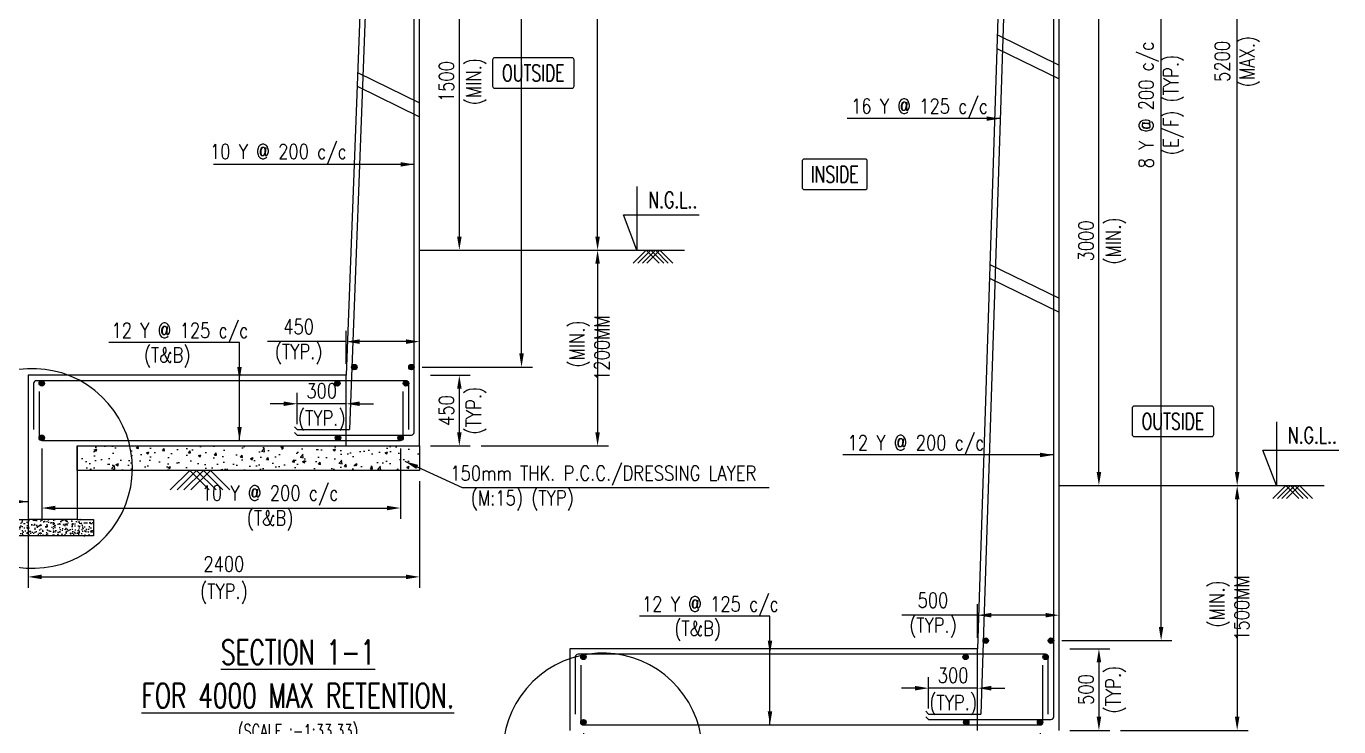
# Model space of a CAD drawing. Extents: x -69352 to 1013721, y -547461 to -186867.
# Drawn here: x 687980 to 712125, y -311894 to -299014 of the extents above; entities that cross this region are included whole.
import ezdxf
from ezdxf.enums import TextEntityAlignment as Align
from ezdxf.lldxf.tags import DXFTag

# ---------------------------------------------------------------- set-up
doc = ezdxf.new("R2010")
doc.units = 0
doc.header["$LTSCALE"] = 500
doc.header["$MEASUREMENT"] = 0
doc.header["$PDMODE"] = 35
doc.header["$PDSIZE"] = -15
doc.layers.get('DEFPOINTS').update_dxf_attribs({"color": 4})
for name, color, linetype in [('NO. BEAM', 3, 'Continuous'), ('PCC', 7, 'Continuous'), ('S- PILE CAP', 4, 'Continuous'), ('S-DIM-1', 5, 'Continuous'), ('S-FOOTING', 4, 'Continuous'), ('S-LEVEL SECTION', 3, 'Continuous'), ('S-PCC', 9, 'Continuous'), ('S-REINFORCEMENT', 6, 'Continuous'), ('S-RETAINING WALL', 6, 'Continuous'), ('S-TEXT', 2, 'Continuous'), ('S-TEXT-1', 4, 'Continuous'), ('S-TEXT-1 @ 1', 4, 'Continuous'), ('S-TITIL', 6, 'Continuous'), ('TITLE', 4, 'Continuous')]:
    doc.layers.add(name, color=color, linetype=linetype)
doc.layers.add('RIDE-PROFILE', color=8, linetype='Continuous', lineweight=25)
doc.styles.add('ROMANS', font='simplex.shx', dxfattribs={"width": 0.8, "height": 275})
tags = doc.linetypes.add('HIDDEN', pattern=[0.375, 0.25, -0.125]).pattern_tags.tags
tags[6:7] = [DXFTag(74, 4), DXFTag(75, 0), DXFTag(340, '0'), DXFTag(46, 1.0), DXFTag(50, 0.0), DXFTag(44, 0.0), DXFTag(45, 0.0)]
tags[4:5] = [DXFTag(74, 4), DXFTag(75, 0), DXFTag(340, '0'), DXFTag(46, 1.0), DXFTag(50, 0.0), DXFTag(44, 0.0), DXFTag(45, 0.0)]
doc.dimstyles.new('dim100', dxfattribs={"dimtxt": 250, "dimasz": 250, "dimexe": 200, "dimexo": 200, "dimgap": 100, "dimtad": 1, "dimdec": 0, "dimzin": 0, "dimdsep": 46, "dimtxsty": 'ROMANS', "dimcen": 0, "dimclrd": 5, "dimclre": 5, "dimclrt": 4, "dimadec": 0, "dimazin": 0, "dimtfac": 1, "dimtdec": 0, "dimtix": 1, "dimtofl": 0, "dimtmove": 2, "dimatfit": 3, "dimfxl": 0, "dimtolj": 1, "dimtzin": 0, "dimlwd": -1, "dimlwe": -1, "dimarcsym": 0})
doc.dimstyles.new('dim33.33', dxfattribs={"dimtxt": 250, "dimasz": 250, "dimexe": 200, "dimexo": 200, "dimgap": 100, "dimtad": 1, "dimdec": 0, "dimlfac": 0.333331, "dimzin": 0, "dimdsep": 46, "dimtxsty": 'ROMANS', "dimcen": 0, "dimclrd": 5, "dimclre": 5, "dimclrt": 4, "dimadec": 0, "dimazin": 0, "dimtfac": 1, "dimtdec": 0, "dimtix": 1, "dimtofl": 0, "dimtmove": 2, "dimatfit": 3, "dimfxl": 0, "dimtolj": 1, "dimtzin": 0, "dimlwd": -1, "dimlwe": -1, "dimarcsym": 0})

# ---------------------------------------------------------------- blocks, each defined once
blk = doc.blocks.new('*D266')
at = {"layer": 'DEFPOINTS', "color": 0}
for p in [(695065, -289893), (697091, -289893), (695065, -305281)]:
    blk.add_point(p, dxfattribs=at)
at = {"layer": 'S-DIM-1', "color": 5}
for p, q in [((695265, -289893), (697291, -289893)), ((695265, -305281), (697291, -305281))]:
    blk.add_line(p, q, dxfattribs=at)
at = {"layer": 'S-DIM-1', "color": 5, "lineweight": -3}
blk.add_line((697091, -305031), (697091, -290143), dxfattribs=at)
at = {"layer": 'S-DIM-1', "color": 5}
for points in [[(697133, -290143), (697050, -290143), (697091, -289893)], [(697050, -305031), (697133, -305031), (697091, -305281)]]:
    blk.add_solid(points, dxfattribs=at)
at = {"layer": 'S-DIM-1', "color": 4, "insert": (697091, -297045), "char_height": 275, "attachment_point": 5, "rotation": 90, "style": 'ROMANS'}
blk.add_mtext('\\A1;8 Y @ 200 c/c\\P(E/F) (TYP.)', dxfattribs=at)
blk = doc.blocks.new('*D267')
at = {"layer": 'DEFPOINTS', "color": 0}
for p in [(695215, -305431), (695215, -306731), (695947, -306731)]:
    blk.add_point(p, dxfattribs=at)
at = {"layer": 'S-DIM-1', "color": 5}
for p, q in [((695415, -305431), (696147, -305431)), ((695415, -306731), (696147, -306731))]:
    blk.add_line(p, q, dxfattribs=at)
at = {"layer": 'S-DIM-1', "color": 5, "lineweight": -3}
blk.add_line((695947, -305681), (695947, -306481), dxfattribs=at)
at = {"layer": 'S-DIM-1', "color": 5}
for points in [[(695989, -305681), (695906, -305681), (695947, -305431)], [(695906, -306481), (695989, -306481), (695947, -306731)]]:
    blk.add_solid(points, dxfattribs=at)
at = {"layer": 'S-DIM-1', "color": 4, "char_height": 275, "attachment_point": 5, "rotation": 90, "style": 'ROMANS'}
for s, insert in [('\\A1;{450', (695710, -306081)), ('(TYP.)}', (696257, -306081))]:
    blk.add_mtext(s, dxfattribs=dict(at, insert=insert))
blk = doc.blocks.new('*D268')
at = {"layer": 'DEFPOINTS', "color": 0}
for p in [(688265, -306581), (694865, -306581), (694865, -307873)]:
    blk.add_point(p, dxfattribs=at)
at = {"layer": 'S-DIM-1', "color": 5}
for p, q in [((688265, -306781), (688265, -308073)), ((694865, -306781), (694865, -308073)), ((688515, -307873), (694615, -307873))]:
    blk.add_line(p, q, dxfattribs=at)
for points in [[(688515, -307831), (688515, -307914), (688265, -307873)], [(694615, -307914), (694615, -307831), (694865, -307873)]]:
    blk.add_solid(points, dxfattribs=at)
at = {"layer": 'S-DIM-1', "color": 4, "insert": (692465, -307873), "char_height": 275, "attachment_point": 5, "style": 'ROMANS'}
blk.add_mtext('\\A1;10 Y @ 200 c/c\\P(T&B)', dxfattribs=at)
blk = doc.blocks.new('*D269')
at = {"layer": 'DEFPOINTS', "color": 0}
for p in [(688015, -307181), (695215, -307181), (695215, -309139)]:
    blk.add_point(p, dxfattribs=at)
at = {"layer": 'S-DIM-1', "color": 5}
for p, q in [((688015, -307381), (688015, -309339)), ((695215, -307381), (695215, -309339)), ((688265, -309139), (694965, -309139))]:
    blk.add_line(p, q, dxfattribs=at)
for points in [[(688265, -309097), (688265, -309181), (688015, -309139)], [(694965, -309181), (694965, -309097), (695215, -309139)]]:
    blk.add_solid(points, dxfattribs=at)
at = {"layer": 'S-DIM-1', "color": 4, "char_height": 275, "attachment_point": 5, "style": 'ROMANS'}
for s, insert in [('\\A1;2400', (691615, -308902)), ('(TYP.)', (691615, -309449))]:
    blk.add_mtext(s, dxfattribs=dict(at, insert=insert))
blk = doc.blocks.new('*D270')
at = {"layer": 'DEFPOINTS', "color": 0}
for p in [(695215, -290243), (698490, -290243), (696994, -303131)]:
    blk.add_point(p, dxfattribs=at)
at = {"layer": 'S-DIM-1', "color": 5}
for p, q in [((695415, -290243), (698690, -290243)), ((697194, -303131), (698690, -303131))]:
    blk.add_line(p, q, dxfattribs=at)
at = {"layer": 'S-DIM-1', "color": 5, "lineweight": -3}
blk.add_line((698490, -302881), (698490, -290493), dxfattribs=at)
at = {"layer": 'S-DIM-1', "color": 5}
for points in [[(698532, -290493), (698449, -290493), (698490, -290243)], [(698449, -302881), (698532, -302881), (698490, -303131)]]:
    blk.add_solid(points, dxfattribs=at)
at = {"layer": 'S-DIM-1', "color": 4, "insert": (698490, -295733), "char_height": 275, "attachment_point": 5, "rotation": 90, "style": 'ROMANS'}
blk.add_mtext('\\A1;{4000\\P(MAX.)}', dxfattribs=at)
blk = doc.blocks.new('*D274')
at = {"layer": 'DEFPOINTS', "color": 0}
for p in [(695215, -296931), (695215, -303131), (695947, -303131)]:
    blk.add_point(p, dxfattribs=at)
at = {"layer": 'S-DIM-1', "color": 5}
for p, q in [((695415, -296931), (696147, -296931)), ((695415, -303131), (696147, -303131))]:
    blk.add_line(p, q, dxfattribs=at)
at = {"layer": 'S-DIM-1', "color": 5, "lineweight": -3}
blk.add_line((695947, -297181), (695947, -302881), dxfattribs=at)
at = {"layer": 'S-DIM-1', "color": 5}
for points in [[(695989, -297181), (695906, -297181), (695947, -296931)], [(695906, -302881), (695989, -302881), (695947, -303131)]]:
    blk.add_solid(points, dxfattribs=at)
at = {"layer": 'S-DIM-1', "color": 4, "char_height": 275, "attachment_point": 5, "rotation": 90, "style": 'ROMANS'}
for s, insert in [('(MIN.)}', (696257, -300031)), ('\\A1;{1500', (695710, -300031))]:
    blk.add_mtext(s, dxfattribs=dict(at, insert=insert))
blk = doc.blocks.new('*D275')
at = {"layer": 'DEFPOINTS', "color": 0}
for p in [(697723, -303131), (696147, -306731), (698490, -306731)]:
    blk.add_point(p, dxfattribs=at)
at = {"layer": 'S-DIM-1', "color": 5}
for p, q in [((697923, -303131), (698690, -303131)), ((696347, -306731), (698690, -306731))]:
    blk.add_line(p, q, dxfattribs=at)
at = {"layer": 'S-DIM-1', "color": 5, "lineweight": -3}
blk.add_line((698490, -303381), (698490, -306481), dxfattribs=at)
at = {"layer": 'S-DIM-1', "color": 5}
for points in [[(698532, -303381), (698449, -303381), (698490, -303131)], [(698449, -306481), (698532, -306481), (698490, -306731)]]:
    blk.add_solid(points, dxfattribs=at)
at = {"layer": 'S-DIM-1', "color": 4, "insert": (698342, -304931), "char_height": 275, "attachment_point": 5, "rotation": 90, "style": 'ROMANS'}
blk.add_mtext('\\A1; (MIN.)\\P1200MM ', dxfattribs=at)
blk = doc.blocks.new('*D278')
at = {"layer": 'DEFPOINTS', "color": 0}
for p in [(706831, -292111), (708857, -292111), (706831, -310311)]:
    blk.add_point(p, dxfattribs=at)
at = {"layer": 'S-DIM-1', "color": 5}
for p, q in [((707031, -292111), (709057, -292111)), ((707031, -310311), (709057, -310311))]:
    blk.add_line(p, q, dxfattribs=at)
at = {"layer": 'S-DIM-1', "color": 5, "lineweight": -3}
blk.add_line((708857, -310061), (708857, -292361), dxfattribs=at)
at = {"layer": 'S-DIM-1', "color": 5}
for points in [[(708899, -292361), (708816, -292361), (708857, -292111)], [(708816, -310061), (708899, -310061), (708857, -310311)]]:
    blk.add_solid(points, dxfattribs=at)
at = {"layer": 'S-DIM-1', "color": 4, "insert": (708857, -300461), "char_height": 275, "attachment_point": 5, "rotation": 90, "style": 'ROMANS'}
blk.add_mtext('\\A1;8 Y @ 200 c/c\\P(E/F) (TYP.)', dxfattribs=at)
blk = doc.blocks.new('*D279')
at = {"layer": 'DEFPOINTS', "color": 0}
for p in [(706981, -310461), (706981, -311961), (707713, -311961)]:
    blk.add_point(p, dxfattribs=at)
at = {"layer": 'S-DIM-1', "color": 5}
for p, q in [((707181, -310461), (707913, -310461)), ((707181, -311961), (707913, -311961))]:
    blk.add_line(p, q, dxfattribs=at)
at = {"layer": 'S-DIM-1', "color": 5, "lineweight": -3}
blk.add_line((707713, -310711), (707713, -311711), dxfattribs=at)
at = {"layer": 'S-DIM-1', "color": 5}
for points in [[(707755, -310711), (707672, -310711), (707713, -310461)], [(707672, -311711), (707755, -311711), (707713, -311961)]]:
    blk.add_solid(points, dxfattribs=at)
at = {"layer": 'S-DIM-1', "color": 4, "char_height": 275, "attachment_point": 5, "rotation": 90, "style": 'ROMANS'}
for s, insert in [('\\A1;500', (707476, -311211)), ('(TYP.)', (708023, -311211))]:
    blk.add_mtext(s, dxfattribs=dict(at, insert=insert))
blk = doc.blocks.new('*D280')
at = {"layer": 'DEFPOINTS', "color": 0}
for p in [(698231, -311811), (706631, -311811), (706631, -313430)]:
    blk.add_point(p, dxfattribs=at)
at = {"layer": 'S-DIM-1', "color": 5}
for p, q in [((698231, -312011), (698231, -313630)), ((706631, -312011), (706631, -313630)), ((698481, -313430), (706381, -313430))]:
    blk.add_line(p, q, dxfattribs=at)
for points in [[(698481, -313389), (698481, -313472), (698231, -313430)], [(706381, -313472), (706381, -313389), (706631, -313430)]]:
    blk.add_solid(points, dxfattribs=at)
at = {"layer": 'S-DIM-1', "color": 4, "insert": (703931, -313430), "char_height": 275, "attachment_point": 5, "style": 'ROMANS'}
blk.add_mtext('\\A1;10 Y @ 200 c/c\\P(T&B)', dxfattribs=at)
blk = doc.blocks.new('*D282')
at = {"layer": 'DEFPOINTS', "color": 0}
for p in [(706981, -291861), (710256, -291861), (708760, -307461)]:
    blk.add_point(p, dxfattribs=at)
at = {"layer": 'S-DIM-1', "color": 5}
for p, q in [((707181, -291861), (710456, -291861)), ((708960, -307461), (710456, -307461))]:
    blk.add_line(p, q, dxfattribs=at)
at = {"layer": 'S-DIM-1', "color": 5, "lineweight": -3}
blk.add_line((710256, -307211), (710256, -292111), dxfattribs=at)
at = {"layer": 'S-DIM-1', "color": 5}
for points in [[(710298, -292111), (710215, -292111), (710256, -291861)], [(710215, -307211), (710298, -307211), (710256, -307461)]]:
    blk.add_solid(points, dxfattribs=at)
at = {"layer": 'S-DIM-1', "color": 4, "insert": (710256, -299661), "char_height": 275, "attachment_point": 5, "rotation": 90, "style": 'ROMANS'}
blk.add_mtext('\\A1;5200\\P(MAX.)', dxfattribs=at)
blk = doc.blocks.new('*D284')
at = {"layer": 'DEFPOINTS', "color": 0}
for p in [(704581, -311185), (705481, -311634), (704581, -311761)]:
    blk.add_point(p, dxfattribs=at)
at = {"layer": 'S-DIM-1', "color": 5}
for p, q in [((704581, -311561), (704581, -310985)), ((705481, -311434), (705481, -310985))]:
    blk.add_line(p, q, dxfattribs=at)
at = {"layer": 'S-DIM-1', "color": 5, "lineweight": -3}
for p, q in [((704331, -311185), (704081, -311185)), ((705481, -311185), (704581, -311185)), ((705731, -311185), (705981, -311185))]:
    blk.add_line(p, q, dxfattribs=at)
at = {"layer": 'S-DIM-1', "color": 5}
for points in [[(704331, -311227), (704331, -311144), (704581, -311185)], [(705731, -311144), (705731, -311227), (705481, -311185)]]:
    blk.add_solid(points, dxfattribs=at)
at = {"layer": 'S-DIM-1', "color": 4, "char_height": 275, "attachment_point": 5, "style": 'ROMANS'}
for s, insert in [('\\A1;300', (705031, -310948)), ('(TYP.)', (705031, -311495))]:
    blk.add_mtext(s, dxfattribs=dict(at, insert=insert))
blk = doc.blocks.new('*D287')
at = {"layer": 'DEFPOINTS', "color": 0}
for p in [(707913, -307461), (707913, -311961), (710256, -311961)]:
    blk.add_point(p, dxfattribs=at)
at = {"layer": 'S-DIM-1', "color": 5}
for p, q in [((708113, -307461), (710456, -307461)), ((708113, -311961), (710456, -311961))]:
    blk.add_line(p, q, dxfattribs=at)
at = {"layer": 'S-DIM-1', "color": 5, "lineweight": -3}
blk.add_line((710256, -307711), (710256, -311711), dxfattribs=at)
at = {"layer": 'S-DIM-1', "color": 5}
for points in [[(710298, -307711), (710215, -307711), (710256, -307461)], [(710215, -311711), (710298, -311711), (710256, -311961)]]:
    blk.add_solid(points, dxfattribs=at)
at = {"layer": 'S-DIM-1', "color": 4, "insert": (710113, -309711), "char_height": 275, "attachment_point": 5, "rotation": 90, "style": 'ROMANS'}
blk.add_mtext('\\A1; (MIN.)\\P1500MM ', dxfattribs=at)
blk = doc.blocks.new('*D288')
at = {"layer": 'DEFPOINTS', "color": 0}
for p in [(706981, -298461), (707713, -298461), (706981, -307461)]:
    blk.add_point(p, dxfattribs=at)
at = {"layer": 'S-DIM-1', "color": 5}
for p, q in [((707181, -298461), (707913, -298461)), ((707181, -307461), (707913, -307461))]:
    blk.add_line(p, q, dxfattribs=at)
at = {"layer": 'S-DIM-1', "color": 5, "lineweight": -3}
blk.add_line((707713, -307211), (707713, -298711), dxfattribs=at)
at = {"layer": 'S-DIM-1', "color": 5}
for points in [[(707755, -298711), (707672, -298711), (707713, -298461)], [(707672, -307211), (707755, -307211), (707713, -307461)]]:
    blk.add_solid(points, dxfattribs=at)
at = {"layer": 'S-DIM-1', "color": 4, "char_height": 275, "attachment_point": 5, "rotation": 90, "style": 'ROMANS'}
for s, insert in [('\\A1;3000', (707476, -302961)), ('(MIN.)', (708023, -302961))]:
    blk.add_mtext(s, dxfattribs=dict(at, insert=insert))
blk = doc.blocks.new('*D349')
at = {"layer": 'DEFPOINTS', "color": 0}
for p in [(705481, -309843), (705481, -310461), (706981, -310355)]:
    blk.add_point(p, dxfattribs=at)
at = {"layer": 'S-DIM-1', "color": 5}
for p, q in [((705481, -310261), (705481, -309643)), ((706981, -310155), (706981, -309643))]:
    blk.add_line(p, q, dxfattribs=at)
at = {"layer": 'S-DIM-1', "color": 5, "lineweight": -3}
for p, q in [((705481, -309843), (704088, -309843)), ((706731, -309843), (705731, -309843))]:
    blk.add_line(p, q, dxfattribs=at)
at = {"layer": 'S-DIM-1', "color": 5}
for points in [[(705731, -309801), (705731, -309885), (705481, -309843)], [(706731, -309885), (706731, -309801), (706981, -309843)]]:
    blk.add_solid(points, dxfattribs=at)
at = {"layer": 'S-DIM-1', "color": 4, "insert": (704660, -309843), "char_height": 275, "attachment_point": 5, "style": 'ROMANS'}
blk.add_mtext('\\A1;500\\P(TYP.)', dxfattribs=at)
blk = doc.blocks.new('*D350')
at = {"layer": 'DEFPOINTS', "color": 0}
for p in [(693865, -304813), (693865, -305422), (695215, -305340)]:
    blk.add_point(p, dxfattribs=at)
at = {"layer": 'S-DIM-1', "color": 5}
for p, q in [((693865, -305222), (693865, -304613)), ((695215, -305140), (695215, -304613))]:
    blk.add_line(p, q, dxfattribs=at)
at = {"layer": 'S-DIM-1', "color": 5, "lineweight": -3}
for p, q in [((693865, -304813), (692419, -304813)), ((694965, -304813), (694115, -304813))]:
    blk.add_line(p, q, dxfattribs=at)
at = {"layer": 'S-DIM-1', "color": 5}
for points in [[(694115, -304771), (694115, -304855), (693865, -304813)], [(694965, -304855), (694965, -304771), (695215, -304813)]]:
    blk.add_solid(points, dxfattribs=at)
at = {"layer": 'S-DIM-1', "color": 4, "insert": (692990, -304813), "char_height": 275, "attachment_point": 5, "style": 'ROMANS'}
blk.add_mtext('\\A1;450\\P(TYP.)', dxfattribs=at)
blk = doc.blocks.new('*D352')
at = {"layer": 'DEFPOINTS', "color": 0}
for p in [(692965, -305956), (692965, -306531), (693865, -306404)]:
    blk.add_point(p, dxfattribs=at)
at = {"layer": 'S-DIM-1', "color": 5}
for p, q in [((692965, -306331), (692965, -305756)), ((693865, -306204), (693865, -305756))]:
    blk.add_line(p, q, dxfattribs=at)
at = {"layer": 'S-DIM-1', "color": 5, "lineweight": -3}
for p, q in [((692715, -305956), (692465, -305956)), ((693865, -305956), (692965, -305956)), ((694115, -305956), (694365, -305956))]:
    blk.add_line(p, q, dxfattribs=at)
at = {"layer": 'S-DIM-1', "color": 5}
for points in [[(692715, -305997), (692715, -305914), (692965, -305956)], [(694115, -305914), (694115, -305997), (693865, -305956)]]:
    blk.add_solid(points, dxfattribs=at)
at = {"layer": 'S-DIM-1', "color": 4, "char_height": 275, "attachment_point": 5, "style": 'ROMANS'}
for s, insert in [('\\A1;300', (693415, -305718)), ('(TYP.)', (693415, -306265))]:
    blk.add_mtext(s, dxfattribs=dict(at, insert=insert))

msp = doc.modelspace()

# ---------------------------------------------------------------- hatches: boundary and pattern name
at = {"layer": 'PCC'}
h = msp.add_hatch(dxfattribs=at)
h.set_pattern_fill('AR-CONC', color=8, scale=22.5, angle=180, style=0)
h.set_pattern_definition([(130, (1013099.48, -388038.76), (-161.38354, -14.11923), [16.875, -185.625]), (185, (1013099.48, -388038.76), (31.21905, 169.24323), [13.5, -148.5]), (79.5486, (1013086.03, -388039.94), (-130.16461, 155.1239), [14.34154, -157.756975]), (133.8158, (1013099.48, -387993.76), (-240.12924, -37.24178), [25.3125, -278.4375]), (83.3644, (1013079.46, -387996.87), (-210.29911, 219.17652), [21.51231, -236.63542]), (188.8158, (1013099.48, -387993.76), (-210.29894, 219.17669), [20.25, -222.75]), (159, (1013076.98, -388005.01), (-134.304087, -90.58925), [16.875, -185.625]), (214, (1013076.98, -388005.01), (-54.74595, 163.15876), [13.5, -148.5]), (108.5486, (1013065.78, -388012.56), (-189.05009, 72.56936), [14.34154, -157.756975]), (142.5, (1013099.476, -388038.764), (-2.735967, 74.901117), [0, -146.7, 0, -150.75, 0, -149.0625]), (172.5, (1013099.476, -388038.76), (-59.190646, 88.742635), [0, -85.95, 0, -143.325, 0, -56.8125]), (212.5, (1013149.65, -388038.764), (-120.110048, -5.074846), [0, -56.25, 0, -175.5, 0, -232.875]), (222.5, (1013172.15, -388038.76), (-131.216888, 22.52362), [0, -73.125, 0, -116.55, 0, -165.375])])
h.paths.add_polyline_path([(688914.988, -308081.234), (689214.988, -308081.234), (689214.988, -308381.234), (688014.988, -308381.234), (687714.988, -308381.234), (687714.988, -308081.234), (688014.988, -308081.234)])
at = {"layer": 'S-PCC', "linetype": 'ByBlock'}
h = msp.add_hatch(dxfattribs=at)
h.set_pattern_fill('AR-CONC,_O', color=256, scale=66.666667)
h.set_pattern_definition([(50, (-16406992.44, 104596), (478.173455, -41.834757), [50, -550]), (355, (-16406992.44, 104596), (-92.500889, 501.461422), [40, -440]), (100.4514445, (-16406952.6, 104592.5), (385.672564, 459.626661), [42.493461, -467.428075]), (46.1842, (-16406992.44, 104729.3), (711.49422, -110.346187), [75, -825]), (96.6356355, (-16406933.15, 104720.1), (623.107964, 649.4124), [63.740228, -701.142507]), (351.184164, (-16406992.44, 104729.3), (623.107963, 649.4124), [60, -660]), (21, (-16406925.77, 104696), (397.938035, -268.412594), [50, -550]), (326, (-16406925.77, 104696), (162.210221, 483.433363), [40, -440]), (71.4514447, (-16406892.6, 104673.6), (560.148251, 215.020769), [42.49346, -467.428075]), (37.5, (-16406992.44, 104595.99), (8.1065702, 221.9292359), [0, -434.6666667, 0, -446.6666667, 0, -441.6666667]), (7.5, (-16406992.44, 104595.99), (175.3796916, 262.9411413), [0, -254.6666667, 0, -424.6666667, 0, -168.3333333]), (327.5, (-16407141.1, 104595.99), (355.8816241, -15.0365812), [0, -166.6666667, 0, -520, 0, -690]), (317.5, (-16407207.77, 104596), (388.7907796, 66.736655), [0, -216.6666667, 0, -345.3333333, 0, -490])])
h.paths.add_polyline_path([(688914.988, -307181.234), (688914.988, -306731.234), (695214.988, -306731.234), (695214.988, -307181.234)])

# ---------------------------------------------------------------- linework, layer by layer
at = {"color": 1}
for p, q in [((695214.988, -303131.234, -8.324), (700088.567, -303131.234, -8.324)), ((706981.003, -307460.995, -8.324), (711854.582, -307460.995, -8.324))]:
    msp.add_line(p, q, dxfattribs=at)
at = {"layer": 'NO. BEAM', "color": 7}
for points, elevation in [([(698018.345, -299594.041), (696598.345, -299594.041, 0.414213562), (696558.345, -299634.041), (696558.345, -300114.041, 0.414213562), (696598.345, -300154.041), (698018.345, -300154.041, 0.414213562), (698058.345, -300114.041), (698058.345, -299634.041, 0.414213562)], 20.933), ([(703412.421, -301457.719), (702292.421, -301457.719, 0.414213562), (702252.421, -301497.719), (702252.421, -301977.719, 0.414213562), (702292.421, -302017.719), (703412.421, -302017.719, 0.414213562), (703452.421, -301977.719), (703452.421, -301497.719, 0.414213562)], -8.324), ([(709784.36, -305998.17), (708364.36, -305998.17, 0.414213562), (708324.36, -306038.17), (708324.36, -306518.17, 0.414213562), (708364.36, -306558.17), (709784.36, -306558.17, 0.414213562), (709824.36, -306518.17), (709824.36, -306038.17, 0.414213562)], 20.933)]:
    msp.add_lwpolyline(points, format="xyb", close=True, dxfattribs=dict(at, elevation=elevation))
at = {"layer": 'PCC', "color": 8, "elevation": -8.324}
msp.add_lwpolyline([(688914.988, -308081.234), (689214.988, -308081.234), (689214.988, -308381.234), (688014.988, -308381.234), (687714.988, -308381.234), (687714.988, -308081.234), (688014.988, -308081.234)], dxfattribs=at)
at = {"layer": 'RIDE-PROFILE', "color": 2, "linetype": 'HIDDEN', "ltscale": 1000}
for p, q in [((705845.163, -299172.014, -9.124), (706981.003, -299728.338, -9.124)), ((705837.069, -299422.949, -9.124), (706981.003, -299983.237, -9.124)), ((694076.522, -299865.071, -7.524), (695214.988, -300422.682, -7.524)), ((694067.012, -300115.313, -7.524), (695214.988, -300677.581, -7.524)), ((705708.994, -303393.267, -9.124), (706981.003, -304016.286, -9.124)), ((705700.899, -303644.202, -9.124), (706981.003, -304271.185, -9.124))]:
    msp.add_line(p, q, dxfattribs=at)
at = {"layer": 'S- PILE CAP', "color": 8, "linetype": 'HIDDEN', "ltscale": 1500}
for p, q in [((693864.988, -306731.234, -8.324), (693864.988, -305431.234, -8.324)), ((705481.003, -311960.995, -8.324), (705481.003, -310460.995, -8.324))]:
    msp.add_line(p, q, dxfattribs=at)
at = {"layer": 'S-FOOTING'}
for p, q in [((688014.988, -306731.234, -8.324), (688014.988, -308081.234, -8.324)), ((688914.988, -306731.234, -8.324), (688914.988, -308081.234, -8.324)), ((688914.988, -308081.234, -8.324), (688014.988, -308081.234, -8.324)), ((705481.003, -310460.995, -8.324), (697981.003, -310460.995, -8.324)), ((697981.003, -310460.995, -8.324), (697981.003, -311960.995, -8.324))]:
    msp.add_line(p, q, dxfattribs=at)
at = {"layer": 'S-FOOTING', "elevation": -8.324}
for points in [[(693864.988, -305431.234), (688014.988, -305431.234), (688014.988, -306731.234)], [(688914.988, -306731.234), (695214.988, -306731.234)]]:
    msp.add_lwpolyline(points, dxfattribs=at)
at = {"layer": 'S-LEVEL SECTION', "elevation": -8.324}
for points in [[(699215.417, -301960.834), (699215.417, -303131.234), (698965.417, -302481.234), (700359.148, -302481.234)], [(710981.432, -306290.595), (710981.432, -307460.995), (710731.432, -306810.995), (712125.163, -306810.995)]]:
    msp.add_lwpolyline(points, dxfattribs=at)
at = {"layer": 'S-PCC', "elevation": -8.324}
for points in [[(699622.925, -303369.883), (699384.277, -303131.234), (699145.628, -303369.883)], [(699707.3, -303369.883), (699468.652, -303131.234), (699230.003, -303369.883)], [(699791.675, -303369.883), (699553.027, -303131.234), (699314.378, -303369.883)], [(699876.05, -303369.883), (699637.402, -303131.234), (699398.753, -303369.883)], [(691344.699, -307539.207), (690986.726, -307181.234), (690628.753, -307539.207)], [(691471.261, -307539.207), (691113.288, -307181.234), (690755.316, -307539.207)], [(691597.824, -307539.207), (691239.851, -307181.234), (690881.878, -307539.207)], [(691724.386, -307539.207), (691366.413, -307181.234), (691008.441, -307539.207)], [(711388.94, -307699.643), (711150.292, -307460.995), (710911.643, -307699.643)], [(711473.315, -307699.643), (711234.667, -307460.995), (710996.018, -307699.643)], [(711557.69, -307699.643), (711319.042, -307460.995), (711080.393, -307699.643)], [(711642.065, -307699.643), (711403.417, -307460.995), (711164.768, -307699.643)]]:
    msp.add_lwpolyline(points, dxfattribs=at)
msp.add_lwpolyline([(688914.988, -307181.234), (688914.988, -306731.234), (695214.988, -306731.234), (695214.988, -307181.234)], close=True, dxfattribs=at)
at = {"layer": 'S-REINFORCEMENT', "color": 5, "ltscale": 10}
for p, q in [((694557.459, -289843.286, -8.324), (693927.056, -306431.234, -8.324)), ((706178.901, -291927.749, -8.324), (705542.345, -311660.995, -8.324))]:
    msp.add_line(p, q, dxfattribs=at)
at = {"layer": 'S-REINFORCEMENT', "color": 5, "ltscale": 10, "elevation": -8.324}
for points in [[(692914.988, -306481.234), (692964.988, -306531.234), (695064.988, -306531.234, 0.414213562), (695114.988, -306481.234), (695114.988, -289793.286, 0.414213562), (695064.988, -289743.286), (694724.988, -289743.286)], [(704531.003, -311710.995), (704581.003, -311760.995), (706831.003, -311760.995, 0.414213562), (706881.003, -311710.995), (706881.003, -292069.95, 0.414213562), (706831.003, -292019.95), (706348.002, -292019.95)], [(695014.988, -306431.234), (695014.988, -305581.234, 0.414213562), (694964.988, -305531.234), (688164.988, -305531.234, 0.414213562), (688114.988, -305581.234), (688114.988, -306431.234)], [(688214.988, -305731.234), (688214.988, -306581.234, 0.414213562), (688264.988, -306631.234), (694864.988, -306631.234, 0.414213562), (694914.988, -306581.234), (694914.988, -305731.234)], [(706781.003, -311660.995), (706781.003, -310610.995, 0.414213562), (706731.003, -310560.995), (698131.003, -310560.995, 0.414213562), (698081.003, -310610.995), (698081.003, -311660.995)], [(698181.003, -310760.995), (698181.003, -311810.995, 0.414213562), (698231.002, -311860.995), (706631.003, -311860.995, 0.414213562), (706681.003, -311810.995), (706681.003, -310760.995)]]:
    msp.add_lwpolyline(points, format="xyb", dxfattribs=at)
at = {"layer": 'S-REINFORCEMENT', "color": 5, "ltscale": 10, "const_width": 50, "elevation": -8.324}
for points in [[(693989.988, -305281.233, 1), (694039.988, -305281.233, 1)], [(695039.988, -305281.233, 1), (695089.988, -305281.233, 1)], [(688289.988, -305581.234, 1), (688239.988, -305581.234, 1)], [(693728.138, -305581.234, 1), (693678.138, -305581.234, 1)], [(694939.988, -305581.234, -1), (694989.988, -305581.234, -1)], [(688289.988, -306581.234, -1), (688239.988, -306581.234, -1)], [(693739.586, -306581.234, -1), (693689.586, -306581.234, -1)], [(694889.988, -306581.234, -1), (694839.988, -306581.234, -1)], [(705606.003, -310310.993, 1), (705656.003, -310310.993, 1)], [(706806.003, -310310.993, 1), (706856.003, -310310.993, 1)], [(698256.003, -310610.995, 1), (698206.003, -310610.995, 1)], [(705285.342, -310610.995, 1), (705235.342, -310610.995, 1)], [(706706.003, -310610.995, -1), (706756.003, -310610.995, -1)], [(698256.003, -311810.995, -1), (698206.003, -311810.995, -1)], [(705296.79, -311810.995, -1), (705246.79, -311810.995, -1)], [(706656.003, -311810.995, -1), (706606.003, -311810.995, -1)]]:
    msp.add_lwpolyline(points, format="xyb", close=True, dxfattribs=at)
at = {"layer": 'S-REINFORCEMENT', "color": 5, "ltscale": 10, "elevation": -8.324}
for points in [[(692914.988, -306381.234), (692964.988, -306431.234), (693927.056, -306431.234)], [(704531.003, -311610.995), (704581.003, -311660.995), (705542.345, -311660.995)]]:
    msp.add_lwpolyline(points, dxfattribs=at)
at = {"layer": 'S-REINFORCEMENT', "color": 5, "ltscale": 10}
for centre in [(694014.988, -305281.233, -8.324), (695064.988, -305281.233, -8.324), (688264.988, -305581.234, -8.324), (693703.138, -305581.234, -8.324), (694964.988, -305581.234, -8.324), (688264.988, -306581.234, -8.324), (693714.586, -306581.234, -8.324), (694864.988, -306581.234, -8.324), (705631.003, -310310.993, -8.324), (706831.003, -310310.993, -8.324), (698231.003, -310610.995, -8.324), (705260.342, -310610.995, -8.324), (706731.003, -310610.995, -8.324), (698231.003, -311810.995, -8.324), (705271.79, -311810.995, -8.324), (706631.003, -311810.995, -8.324)]:
    msp.add_circle(centre, 50, dxfattribs=at)
at = {"layer": 'S-RETAINING WALL', "color": 4}
for p, q in [((694464.988, -289643.286, -8.324), (693864.988, -305431.234, -8.324)), ((706081.003, -291860.995, -8.324), (705481.003, -310460.995, -8.324))]:
    msp.add_line(p, q, dxfattribs=at)
at = {"layer": 'S-RETAINING WALL', "color": 4, "elevation": -8.324}
for points in [[(695214.988, -306731.234), (695214.988, -289643.286)], [(706981.003, -311960.995), (706981.003, -291860.995)]]:
    msp.add_lwpolyline(points, dxfattribs=at)
at = {"layer": 'S-TEXT', "color": 2, "ltscale": 11}
for centre in [(688097.139, -307145.678, -8.324), (698583.216, -312375.439, -7.071)]:
    msp.add_arc(centre, 1835.17, 245.2363728, 217.472373, dxfattribs=at)

# ---------------------------------------------------------------- texts
at = {"layer": 'S-LEVEL SECTION', "style": 'ROMANS', "width": 0.7}
for p in [(699424.884, -302206.821, 20.933), (711190.898, -306533.441, 20.933)]:
    msp.add_text('N.G.L..', height=300, dxfattribs=at).set_placement(p, align=Align.MIDDLE_LEFT)
at = {"layer": 'S-TEXT', "style": 'ROMANS', "width": 0.7}
msp.add_text('(SCALE :-1:33.33)', height=250, dxfattribs=at).set_placement((692978.15, -311972.352, 11.093), align=Align.MIDDLE_CENTER)
at = {"layer": 'S-TEXT-1 @ 1', "style": 'ROMANS', "width": 0.8}
for s, p in [('16 Y @ 125 c/c', (703153.757, -300483.759, -8.324)), ('10 Y @ 200 c/c', (691359.765, -301317.341, -8.324)), ('12 Y @ 125 c/c', (689546.838, -304607.044, -8.324)), ('(T&B)', (690141.996, -305057.044, -8.324)), ('12 Y @ 200 c/c', (703089.094, -306672.364, -8.324)), ('150mm THK. P.C.C./DRESSING LAYER', (695780.903, -307231.666, 181.263)), ('(M:15) (TYP)', (696156.66, -307686.52, 181.263)), ('12 Y @ 125 c/c', (699306.229, -309636.805, -8.324)), ('(T&B)', (699901.387, -310086.805, -8.324))]:
    msp.add_text(s, height=275, dxfattribs=at).set_placement(p, align=Align.MIDDLE_LEFT)
at = {"layer": 'S-TITIL', "style": 'ROMANS', "width": 0.7}
for s, p in [('%%USECTION 1-1', (692978.15, -310522.352, 11.093)), ('%%UFOR 4000 MAX RETENTION.', (692978.15, -311322.352, 11.093))]:
    msp.add_text(s, height=450, dxfattribs=at).set_placement(p, align=Align.MIDDLE_CENTER)
at = {"layer": 'TITLE', "color": 2, "style": 'ROMANS', "width": 0.7}
for s, p in [('OUTSIDE', (697308.345, -299874.041, 20.933)), ('INSIDE', (702852.421, -301737.719, -8.324)), ('OUTSIDE', (709074.36, -306278.17, 20.933))]:
    msp.add_text(s, height=300, dxfattribs=at).set_placement(p, align=Align.MIDDLE_CENTER)

# ---------------------------------------------------------------- dimensions: what is measured, and where the dimension line sits
at = {"layer": 'S-DIM-1'}
for base, p1, p2, angle, text, override, picture, middle in [((697091.306, -289893.286, -8.324), (695064.988, -305281.233, -8.324), (695064.988, -289893.286, -8.324), 90, '8 Y @ 200 c/c\\X(E/F) (TYP.)', {"dimtxt": 250, "dimasz": 250, "dimtofl": 1, "dimtmove": 0, "dimlwd": 65533}, '*D266', (697091.306, -297044.893, -8.324)), ((698490.349, -290243.286, -8.324), (696994.226, -303131.234, -8.324), (695214.988, -290243.286, -8.324), 270, '{4000\\X(MAX.)}', {"dimtxt": 250, "dimasz": 250, "dimtxsty": 'ROMANS', "dimtofl": 1, "dimtmove": 0, "dimlwd": 65533}, '*D270', (698490.349, -295733.482, -8.324)), ((710256.363, -291860.995, -8.324), (708760.241, -307460.995, -8.324), (706981.003, -291860.995, -8.324), 270, '<>\\X(MAX.)', {"dimtxt": 250, "dimasz": 250, "dimtxsty": 'ROMANS', "dimtofl": 1, "dimtmove": 0, "dimlwd": 65533}, '*D282', (710256.363, -299660.995, -8.324)), ((708857.321, -292110.995, -8.324), (706831.003, -310310.993, -8.324), (706831.003, -292110.995, -8.324), 90, '8 Y @ 200 c/c\\X(E/F) (TYP.)', {"dimtxt": 250, "dimasz": 250, "dimtofl": 1, "dimtmove": 0, "dimlwd": 65533}, '*D278', (708857.321, -300460.994, -8.324)), ((698490.349, -306731.234, -8.324), (697723.231, -303131.234, -8.324), (696147.304, -306731.234, -8.324), 90, ' (MIN.)\\P<>MM ', {"dimtxsty": 'ROMANS', "dimtofl": 1, "dimtmove": 1, "dimlwd": 65533}, '*D275', (698893.409, -304931.234, -8.324)), ((693864.988, -304813.146, -8.324), (695214.988, -305339.653, -8.324), (693864.988, -305422.076, -8.324), 180, '<>\\X(TYP.)', {"dimtxt": 250, "dimasz": 250, "dimtofl": 1, "dimtmove": 0, "dimlwd": 65533}, '*D350', (692989.988, -304813.146, -8.324)), ((710256.363, -311960.995, -8.324), (707913.318, -307460.995, -8.324), (707913.318, -311960.995, -8.324), 90, ' (MIN.)\\P1500MM ', {"dimtxsty": 'ROMANS', "dimtofl": 1, "dimtmove": 1, "dimlwd": 65533}, '*D287', (710665.036, -309710.995, -8.324)), ((705481.003, -309842.906, -8.324), (706981.003, -310355.325, -8.324), (705481.003, -310460.995, -8.324), 180, '<>\\X(TYP.)', {"dimtxt": 250, "dimasz": 250, "dimtofl": 1, "dimtmove": 0, "dimlwd": 65533}, '*D349', (704659.574, -309842.906, -8.324))]:
    dim = msp.add_linear_dim(base=base, p1=p1, p2=p2, angle=angle, text=text, dimstyle='dim33.33', override=override, dxfattribs=at)
    dim.commit()
    dim.dimension.update_dxf_attribs({"geometry": picture, "text_midpoint": middle, "dimtype": 160})
for base, p1, p2, angle, text, override, picture, middle in [((695947.304, -303131.234, -8.324), (695214.988, -296931.234, -8.324), (695214.988, -303131.234, -8.324), 90, '{1500\\X(MIN.)}', {"dimtxt": 250, "dimasz": 250, "dimtxsty": 'ROMANS', "dimtofl": 1, "dimtmove": 0, "dimlwd": 65533}, '*D274', (695947.304, -300031.234, -8.324)), ((707713.318, -298460.995, -8.324), (706981.003, -307460.995, -8.324), (706981.003, -298460.995, -8.324), 270, '<>\\X(MIN.)', {"dimtxt": 250, "dimasz": 250, "dimtxsty": 'ROMANS', "dimtofl": 1, "dimtmove": 0, "dimlwd": 65533}, '*D288', (707713.318, -302960.995, -8.324)), ((695947.304, -306731.234, -8.324), (695214.988, -305431.234, -8.324), (695214.988, -306731.234, -8.324), 90, '{450\\X(TYP.)}', {"dimtxt": 250, "dimasz": 250, "dimtxsty": 'ROMANS', "dimtofl": 1, "dimtmove": 0, "dimlwd": 65533}, '*D267', (695947.304, -306081.234, -8.324)), ((692964.988, -305955.578, -8.324), (693864.988, -306404.43, -8.324), (692964.988, -306531.234, -8.324), 180, '<>\\X(TYP.)', {"dimtxt": 250, "dimasz": 250, "dimtofl": 1, "dimtmove": 0, "dimlwd": 65533}, '*D352', (693414.988, -305955.578, -8.324)), ((707713.318, -311960.995, -8.324), (706981.003, -310460.995, -8.324), (706981.003, -311960.995, -8.324), 90, '<>\\X(TYP.)', {"dimtxt": 250, "dimasz": 250, "dimtxsty": 'ROMANS', "dimtofl": 1, "dimtmove": 0, "dimlwd": 65533}, '*D279', (707713.318, -311210.995, -8.324)), ((704581.003, -311185.339, -8.324), (705481.003, -311634.191, -8.324), (704581.003, -311760.995, -8.324), 180, '<>\\X(TYP.)', {"dimtxt": 250, "dimasz": 250, "dimtofl": 1, "dimtmove": 0, "dimlwd": 65533}, '*D284', (705031.003, -311185.339, -8.324))]:
    dim = msp.add_linear_dim(base=base, p1=p1, p2=p2, angle=angle, text=text, dimstyle='dim33.33', override=override, dxfattribs=at)
    dim.commit()
    dim.dimension.update_dxf_attribs({"geometry": picture, "text_midpoint": middle})
for base, p1, p2, picture, middle in [((694864.988, -307872.528, 11.093), (688264.988, -306581.234, -8.324), (694864.988, -306581.234, -8.324), '*D268', (692464.988, -307872.528, 11.093)), ((706631.003, -313430.25, 11.093), (698231.003, -311810.995, -8.324), (706631.003, -311810.995, -8.324), '*D280', (703931.003, -313430.25, 11.093))]:
    dim = msp.add_linear_dim(base=base, p1=p1, p2=p2, text='10 Y @ 200 c/c\\X(T&B)', dimstyle='dim33.33', override={"dimtxt": 250, "dimasz": 250, "dimtmove": 0}, dxfattribs=at)
    dim.commit()
    dim.dimension.update_dxf_attribs({"geometry": picture, "text_midpoint": middle, "dimtype": 160})
dim = msp.add_linear_dim(base=(695214.988, -309139.096, 11.093), p1=(688014.988, -307181.234, -8.324), p2=(695214.988, -307181.234, -8.324), text='<>\\X(TYP.)', dimstyle='dim33.33', override={"dimtxt": 250, "dimasz": 250, "dimtmove": 0}, dxfattribs=at)
dim.commit()
dim.dimension.update_dxf_attribs({"geometry": '*D269', "text_midpoint": (691614.988, -309139.096, 11.093)})

# ---------------------------------------------------------------- leaders
for points, override in [([(691902.51, -305531.234, -8.324), (691902.51, -304832.044, -8.324), (689501.762, -304832.044, -8.324)], {"dimtad": 0, "dimarcsym": 1}), ([(691902.51, -306631.234, -8.324), (691902.51, -304832.044, -8.324), (689501.762, -304832.044, -8.324)], {"dimgap": 100, "dimtad": 0, "dimarcsym": 1}), ([(701661.901, -310560.995, -8.324), (701661.901, -309861.805, -8.324), (699261.153, -309861.805, -8.324)], {"dimtad": 0, "dimarcsym": 1}), ([(701661.901, -311860.995, -8.324), (701661.901, -309861.805, -8.324), (699261.153, -309861.805, -8.324)], {"dimgap": 100, "dimtad": 0, "dimarcsym": 1})]:
    msp.add_leader(points, dimstyle='dim100', override=override)
for points in [[(705895.504, -300713.076, -8.324), (703083.178, -300708.759, -8.324)], [(695114.988, -301554.556, -8.324), (691424.112, -301554.556, -8.324)], [(706879.926, -306897.364, -8.324), (703000.523, -306897.364, -8.324)], [(694944.488, -307012.778, -8.324), (696000.988, -307498.234, -8.324), (701646.047, -307498.234, -8.324)]]:
    msp.add_leader(points, dimstyle='dim100', dxfattribs=at)
at = {"layer": 'S-TEXT-1', "ltscale": 0.3}
msp.add_leader([(688014.988, -307755.997, -8.324), (685378.81, -307755.997, -8.324)], dimstyle='dim33.33', override={"dimgap": 100, "dimtad": 0, "dimarcsym": 1}, dxfattribs=at)

doc.saveas('drawing.dxf')
